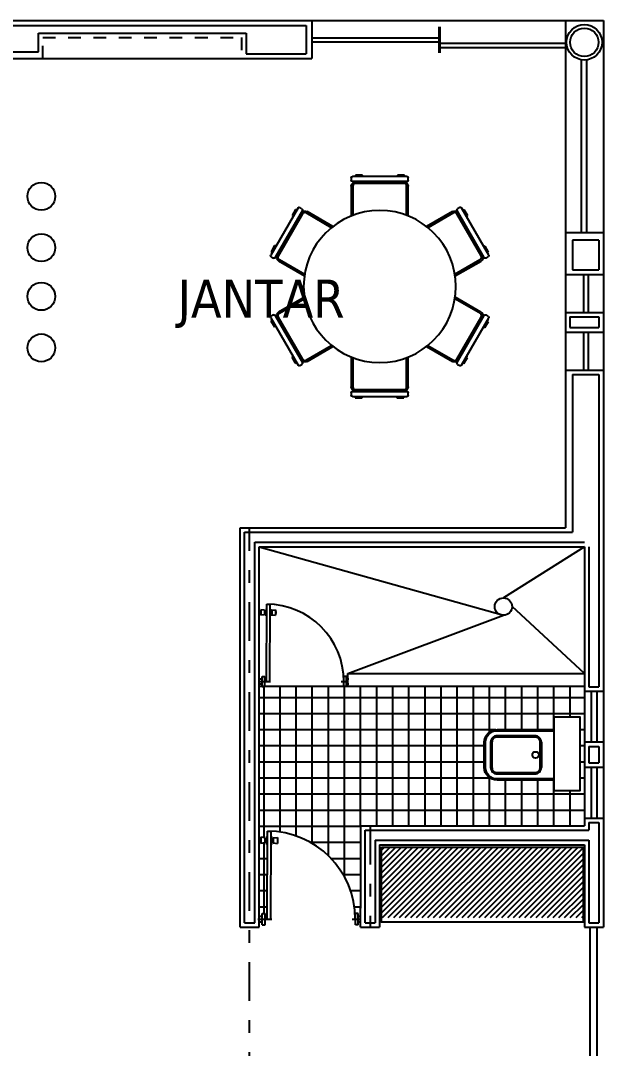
# Model space of a CAD drawing. Extents: x 152 to 700, y -120 to 84.
# Drawn here: x 211.44 to 216.04, y 27.2 to 35.31 of the extents above; entities that cross this region are included whole.
import ezdxf

# ---------------------------------------------------------------- set-up
doc = ezdxf.new("R2010")
doc.units = 0
doc.header["$LTSCALE"] = 0.03
doc.linetypes.add('DASHDOT', pattern=[25.4, 12.7, -6.35, 0, -6.35])
doc.linetypes.add('DASHED', pattern=[19.05, 12.7, -6.35])
doc.layers.get('0').update_dxf_attribs({"linetype": 'CONTINUOUS'})
for name, color, linetype in [('CALIDAD', 30, 'CONTINUOUS'), ('EJES', 8, 'DASHDOT'), ('HERRERIA', 8, 'CONTINUOUS'), ('MUEBLES', 8, 'CONTINUOUS'), ('PISO2', 144, 'CONTINUOUS'), ('PROYECCIONES', 9, 'DASHED'), ('TEXTOS', 7, 'CONTINUOUS'), ('VENTANAS', 4, 'CONTINUOUS')]:
    doc.layers.add(name, color=color, linetype=linetype)
doc.styles.add('COTAS', font='tahoma.ttf', dxfattribs={"height": 0.1})

# ---------------------------------------------------------------- blocks, each defined once
blk = doc.blocks.new('A$C7F5F34B9')
at = {"layer": 'MUEBLES'}
for p, q in [((0.0814, 0.8113), (0.1114, 0.8113)), ((0.0814, 0.0489), (0.0814, 0.8113)), ((0.1114, 0.8113), (0.1114, 0.0489)), ((0.0225, 0.7406), (0.0225, 0.7187)), ((0.0246, 0.7406), (0.0225, 0.7406)), ((0.0246, 0.7187), (0.0225, 0.7187)), ((0.0246, 0.7565), (0.0246, 0.7028)), ((0.0598, 0.7516), (0.0246, 0.7565)), ((0.0598, 0.7516), (0.0598, 0.7077)), ((0.0702, 0.738), (0.0598, 0.738)), ((0.0702, 0.7213), (0.0598, 0.7213)), ((0.0702, 0.72), (0.0702, 0.7393)), ((0.0803, 0.7639), (0.0744, 0.7639)), ((0.0744, 0.7639), (0.0744, 0.6954)), ((0.0803, 0.7639), (0.0803, 0.6954)), ((0.1125, 0.7639), (0.1125, 0.6954)), ((0.1125, 0.7639), (0.1183, 0.7639)), ((0.1183, 0.7639), (0.1183, 0.6954)), ((0.1226, 0.72), (0.1226, 0.7393)), ((0.1226, 0.738), (0.133, 0.738)), ((0.1226, 0.7213), (0.133, 0.7213)), ((0.133, 0.7516), (0.1682, 0.7565)), ((0.133, 0.7516), (0.133, 0.7077)), ((0.1682, 0.7565), (0.1682, 0.7028)), ((0.1682, 0.7406), (0.1703, 0.7406)), ((0.1682, 0.7187), (0.1703, 0.7187)), ((0.1703, 0.7406), (0.1703, 0.7187)), ((0.0598, 0.7077), (0.0246, 0.7028)), ((0.0803, 0.6954), (0.0744, 0.6954)), ((0.1125, 0.6954), (0.1183, 0.6954)), ((0.133, 0.7077), (0.1682, 0.7028)), ((0.039, 0.0978), (0.0635, 0.0978)), ((0.039, 0), (0.039, 0.0978)), ((0.0635, 0), (0.0635, 0.0978)), ((0.8701, 0.0978), (0.8457, 0.0978)), ((0.8457, 0), (0.8457, 0.0978)), ((0.8701, 0), (0.8701, 0.0978)), ((0, 0.0489), (0.1221, 0.0489)), ((0.0146, 0.0733), (0.039, 0.0733)), ((0.0146, 0.0244), (0.039, 0.0244)), ((0.8181, 0.0489), (0.8866, 0.0489)), ((0.8946, 0.0733), (0.8701, 0.0733)), ((0.8946, 0.0244), (0.8701, 0.0244)), ((0.039, 0), (0.0635, 0)), ((0.8701, 0), (0.8457, 0))]:
    blk.add_line(p, q, dxfattribs=at)
for centre, radius, start, end in [((0.0814, 0.0489), 0.7624, 0, 90), ((0.0706, 0.7432), 0.00393, 264.85268, 9.81939), ((0.0706, 0.7161), 0.00393, 350.18061, 95.14732), ((0.1222, 0.7432), 0.00393, 170.18061, 275.14732), ((0.1222, 0.7161), 0.00393, 84.85268, 189.81939)]:
    blk.add_arc(centre, radius, start, end, dxfattribs=at)
blk = doc.blocks.new('A$C26A52BA2')
at = {"layer": 'MUEBLES', "color": 8}
blk.add_lwpolyline([(0.2, 0), (0, 0), (0, 0.5844), (0.2, 0.5844)], close=True, dxfattribs=at)
for points in [[(0.2, 0.5008, -0.008853), (0.2018, 0.5008), (0.6518, 0.5008, -0.414214), (0.7518, 0.4008), (0.7518, 0.2008, -0.414214), (0.6518, 0.1008), (0.2018, 0.1008, -0.008853), (0.2, 0.1009)], [(0.2, 0.4908, -0.011068), (0.2018, 0.4908), (0.6518, 0.4908, -0.414214), (0.7418, 0.4008), (0.7418, 0.2008, -0.414214), (0.6518, 0.1108), (0.2018, 0.1108, -0.011068), (0.2, 0.1109)], [(0.3018, 0.2008), (0.3018, 0.4008), (0.3018, 0.2008, 0.414214), (0.3518, 0.1508), (0.6518, 0.1508, 0.414214), (0.7018, 0.2008), (0.7018, 0.4008, 0.414214), (0.6518, 0.4508), (0.3518, 0.4508, 0.414214), (0.3018, 0.4008)]]:
    blk.add_lwpolyline(points, format="xyb", dxfattribs=at)
blk.add_lwpolyline([(0.3118, 0.4008), (0.3118, 0.2008, 0.414214), (0.3518, 0.1608), (0.6518, 0.1608, 0.414214), (0.6918, 0.2008), (0.6918, 0.4008, 0.414214), (0.6518, 0.4408), (0.3518, 0.4408, 0.414214)], format="xyb", close=True, dxfattribs=at)
blk.add_circle((0.3479, 0.3008), 0.025, dxfattribs=at)
blk = doc.blocks.new('A$C183069EC')
at = {"layer": 'MUEBLES'}
for p, q in [((0.6351, 1.7169), (0.6351, 1.7369)), ((0.6451, 1.7469), (1.0751, 1.7469)), ((0.6451, 1.7069), (1.0751, 1.7069)), ((0.6656, 1.7579), (0.7212, 1.7579)), ((0.6656, 1.7469), (0.6656, 1.7579)), ((0.7212, 1.7579), (0.7212, 1.7465)), ((0.995, 1.7579), (1.0506, 1.7579)), ((0.995, 1.7469), (0.995, 1.7579)), ((1.0506, 1.7579), (1.0506, 1.7465)), ((1.0851, 1.7369), (1.0851, 1.7169)), ((0.6351, 1.4352), (0.6351, 1.6709)), ((0.6651, 1.7009), (1.0548, 1.7009)), ((1.0848, 1.6709), (1.0848, 1.4353)), ((0.001, 1.1267), (0.216, 1.4991)), ((0.0356, 1.1067), (0.2506, 1.4791)), ((0.1663, 1.4352), (0.1942, 1.4834)), ((0.1942, 1.4834), (0.204, 1.4777)), ((0.2297, 1.5028), (0.247, 1.4928)), ((0.2866, 1.4695), (0.4907, 1.3517)), ((1.2293, 1.3519), (1.4335, 1.4698)), ((1.4696, 1.4791), (1.6846, 1.1067)), ((1.4733, 1.4928), (1.4906, 1.5028)), ((1.5043, 1.4991), (1.7193, 1.1267)), ((1.5145, 1.4814), (1.524, 1.4869)), ((1.524, 1.4869), (1.5519, 1.4388)), ((0.0508, 1.1211), (0.2456, 1.4585)), ((0.1759, 1.4297), (0.1663, 1.4352)), ((1.4745, 1.4588), (1.6693, 1.1214)), ((1.5519, 1.4388), (1.542, 1.4331)), ((0.0016, 1.1499), (0.0294, 1.1981)), ((0.0112, 1.1444), (0.0016, 1.1499)), ((0.0294, 1.1981), (0.0393, 1.1924)), ((1.6792, 1.1961), (1.6887, 1.2017)), ((1.6887, 1.2017), (1.7166, 1.1535)), ((1.7166, 1.1535), (1.7067, 1.1478)), ((0.022, 1.1031), (0.0047, 1.1131)), ((0.2659, 0.9622), (0.0618, 1.0801)), ((1.6583, 1.0804), (1.4543, 0.9626)), ((1.7156, 1.1131), (1.6983, 1.1031)), ((0.0619, 0.6775), (0.266, 0.7954)), ((1.4543, 0.7957), (1.6585, 0.6778)), ((0.0047, 0.6449), (0.022, 0.6549)), ((0.2506, 0.2788), (0.0356, 0.6512)), ((1.6846, 0.6512), (1.4696, 0.2788)), ((1.6983, 0.6549), (1.7156, 0.6449)), ((0.216, 0.2588), (0.001, 0.6312)), ((0.0037, 0.6044), (0.0136, 0.6101)), ((0.0315, 0.5563), (0.0037, 0.6044)), ((0.2458, 0.2991), (0.0509, 0.6366)), ((1.6695, 0.6369), (1.4746, 0.2994)), ((1.7193, 0.6312), (1.5043, 0.2588)), ((1.7186, 0.608), (1.6908, 0.5598)), ((1.709, 0.6135), (1.7186, 0.608)), ((0.0411, 0.5618), (0.0315, 0.5563)), ((1.6908, 0.5598), (1.6809, 0.5655)), ((0.4909, 0.406), (0.2868, 0.2881)), ((1.4337, 0.2884), (1.2296, 0.4062)), ((0.1684, 0.3191), (0.1783, 0.3248)), ((1.5443, 0.3282), (1.5539, 0.3227)), ((0.1962, 0.271), (0.1684, 0.3191)), ((0.2058, 0.2765), (0.1962, 0.271)), ((0.247, 0.2652), (0.2297, 0.2552)), ((0.6355, 0.087), (0.6355, 0.3226)), ((1.0851, 0.3227), (1.0851, 0.087)), ((1.4906, 0.2552), (1.4733, 0.2652)), ((1.5261, 0.2745), (1.5162, 0.2802)), ((1.5539, 0.3227), (1.5261, 0.2745)), ((0.6351, 0.0211), (0.6351, 0.0411)), ((1.0751, 0.0511), (0.6451, 0.0511)), ((1.0751, 0.0111), (0.6451, 0.0111)), ((1.0551, 0.057), (0.6655, 0.057)), ((0.6697, 0), (0.6697, 0.0114)), ((0.7253, 0), (0.6697, 0)), ((0.7253, 0.0111), (0.7253, 0)), ((0.9991, 0), (0.9991, 0.0114)), ((1.0547, 0), (0.9991, 0)), ((1.0547, 0.0111), (1.0547, 0)), ((1.0851, 0.0411), (1.0851, 0.0211))]:
    blk.add_line(p, q, dxfattribs=at)
for points in [[(0.6484, 1.4404), (0.6484, 1.6724, -0.414214), (0.6684, 1.6924), (1.052, 1.6924, -0.414214), (1.072, 1.6724), (1.072, 1.4403)], [(0.2681, 0.9763), (0.0672, 1.0923, -0.414214), (0.0598, 1.1197), (0.2516, 1.4518, -0.414214), (0.2789, 1.4591), (0.4799, 1.3431)], [(1.2405, 1.343), (1.4414, 1.459, -0.414214), (1.4687, 1.4517), (1.6605, 1.1195, -0.414214), (1.6532, 1.0922), (1.4522, 0.9762)], [(0.4798, 0.4149), (0.2788, 0.2989, -0.414214), (0.2515, 0.3062), (0.0598, 0.6384, -0.414214), (0.0671, 0.6657), (0.2681, 0.7817)], [(1.4522, 0.7816), (1.6531, 0.6656, -0.414214), (1.6604, 0.6383), (1.4687, 0.3061, -0.414214), (1.4413, 0.2988), (1.2404, 0.4148)], [(1.0718, 0.3175), (1.0718, 0.0855, -0.414214), (1.0518, 0.0655), (0.6683, 0.0655, -0.414214), (0.6483, 0.0855), (0.6483, 0.3176)]]:
    blk.add_lwpolyline(points, format="xyb", dxfattribs=at)
blk.add_circle((0.8601, 0.879), 0.6, dxfattribs=at)
for centre, radius, start, end in [((0.6451, 1.7369), 0.01, 90, 180), ((0.6451, 1.7169), 0.01, 180, 270), ((1.0751, 1.7369), 0.01, 0, 90), ((1.0751, 1.7169), 0.01, 270, 0), ((0.6651, 1.6709), 0.03, 90, 180), ((1.0548, 1.6709), 0.03, 0, 90), ((0.2247, 1.4941), 0.01, 60, 150), ((0.2716, 1.4435), 0.03, 60, 150), ((0.242, 1.4841), 0.01, 330, 60), ((1.4485, 1.4438), 0.03, 30, 120), ((1.4783, 1.4841), 0.01, 120, 210), ((1.4956, 1.4941), 0.01, 30, 120), ((0.0097, 1.1217), 0.01, 150, 240), ((0.027, 1.1117), 0.01, 240, 330), ((0.0768, 1.1061), 0.03, 150, 240), ((1.6433, 1.1064), 0.03, 300, 30), ((1.6933, 1.1117), 0.01, 210, 300), ((1.7106, 1.1217), 0.01, 300, 30), ((0.027, 0.6462), 0.01, 30, 120), ((0.0769, 0.6516), 0.03, 120, 210), ((1.6435, 0.6519), 0.03, 330, 60), ((1.6933, 0.6462), 0.01, 60, 150), ((0.0097, 0.6362), 0.01, 120, 210), ((1.7106, 0.6362), 0.01, 330, 60), ((0.2247, 0.2638), 0.01, 210, 300), ((0.2718, 0.3141), 0.03, 210, 300), ((0.242, 0.2738), 0.01, 300, 30), ((1.4487, 0.3144), 0.03, 240, 330), ((1.4783, 0.2738), 0.01, 150, 240), ((1.4956, 0.2638), 0.01, 240, 330), ((0.6655, 0.087), 0.03, 180, 270), ((1.0551, 0.087), 0.03, 270, 0), ((0.6451, 0.0411), 0.01, 90, 180), ((0.6451, 0.0211), 0.01, 180, 270), ((1.0751, 0.0411), 0.01, 0, 90), ((1.0751, 0.0211), 0.01, 270, 360)]:
    blk.add_arc(centre, radius, start, end, dxfattribs=at)
blk = doc.blocks.new('A$C59BA7685')
at = {"layer": 'MUEBLES', "linetype": 'Continuous', "xscale": -1}
blk.add_blockref('A$C183069EC', (1.7203, 0), dxfattribs=at)

msp = doc.modelspace()

# ---------------------------------------------------------------- hatches: boundary and pattern name
at = {"layer": 'MUEBLES', "ltscale": 0.03}
h = msp.add_hatch(dxfattribs=at)
h.set_pattern_fill('ANSI31', color=256, scale=0.01, style=0)
h.set_pattern_definition([(45, (60.591424, 99.173604), (-0.0224506403, 0.0224506403), [])])
h.paths.add_polyline_path([(214.2868, 28.7898), (214.2868, 28.2346), (215.8772, 28.2346), (215.8772, 28.7898)])
at = {"layer": 'PISO2', "ltscale": 0.03}
h = msp.add_hatch(dxfattribs=at)
h.set_pattern_fill('NET,_O', color=256, scale=0.04, angle=180)
h.set_pattern_definition([(180, (0, 0), (-2e-17, -0.127), []), (270, (0, 0), (0.127, -2e-17), [])])
h.paths.add_polyline_path([(215.8863, 28.9596), (215.8863, 30.0596), (214.0098, 30.0596), (214.0098, 30.0572), (213.9903, 30.0573), (213.9903, 30.0596), (213.3656, 30.0596), (213.3656, 30.0588), (213.346, 30.0588), (213.346, 30.0596), (213.3216, 30.0596), (213.3216, 28.2457), (213.3464, 28.2457), (213.3464, 28.2679), (213.3687, 28.2679), (213.3686, 28.2346), (213.3849, 28.2346), (213.3863, 28.8124), (213.38, 28.8124), (213.38, 28.8318, 0.390527), (213.3762, 28.8348), (213.3762, 28.836), (213.3667, 28.836), (213.3667, 28.8236), (213.3346, 28.8192), (213.3346, 28.8337), (213.3327, 28.8337), (213.3328, 28.8536), (213.3347, 28.8536), (213.3347, 28.8682), (213.3668, 28.8636), (213.3667, 28.8512), (213.3762, 28.8512), (213.3762, 28.8524, 0.390527), (213.3801, 28.8553), (213.3801, 28.8748), (213.3865, 28.8747), (213.3866, 28.918), (213.4139, 28.9179), (213.4139, 28.9174, -0.384213), (214.0783, 28.2661), (214.1037, 28.2661), (214.1036, 28.2438), (214.1216, 28.2438), (214.1216, 28.3096), (214.1216, 28.9596)])
h.paths.add_polyline_path([(215.0972, 29.6185, -0.414214), (215.1972, 29.7185), (215.6489, 29.7185), (215.6489, 29.8193), (215.8489, 29.8193), (215.8489, 29.2349), (215.6489, 29.2349), (215.6489, 29.3185), (215.1972, 29.3185, -0.414214), (215.0972, 29.4185)], flags=16)
h.paths.add_polyline_path([(215.1472, 29.6185, -0.414214), (215.1972, 29.6685), (215.4972, 29.6685, -0.414214), (215.5472, 29.6185), (215.5472, 29.4185, -0.414214), (215.4972, 29.3685), (215.1972, 29.3685, -0.414214), (215.1472, 29.4185)], flags=0)
h.paths.add_polyline_path([(215.1572, 29.6185, -0.414214), (215.1972, 29.6585), (215.4972, 29.6585, -0.414214), (215.5372, 29.6185), (215.5372, 29.4185, -0.414214), (215.4972, 29.3785), (215.1972, 29.3785, -0.414214), (215.1572, 29.4185)], flags=0)
h.paths.add_polyline_path([(215.526, 29.5185, -1), (215.476, 29.5185, -1)], flags=0)

# ---------------------------------------------------------------- linework, layer by layer
at = {"ltscale": 0.03}
for p, q in [((206.8863, 35.3096), (213.8863, 35.3096)), ((213.7363, 35.3096), (213.7363, 35.0096)), ((213.8863, 35.3096), (216.0363, 35.3096)), ((215.7363, 35.3096), (215.7363, 31.3096)), ((216.0363, 35.3096), (216.0363, 28.1596)), ((211.0363, 35.0096), (213.7363, 35.0096)), ((216.0363, 33.6353), (215.7385, 33.6353)), ((215.7363, 33.3074), (216.0363, 33.3074)), ((215.7363, 33.0074), (216.0363, 33.0074)), ((215.7363, 32.8532), (216.0363, 32.8532)), ((215.7363, 32.5532), (216.0363, 32.5532)), ((213.1716, 28.1596), (213.1716, 31.3096)), ((213.1716, 31.3096), (215.7363, 31.3096)), ((213.3216, 28.1596), (213.3216, 31.1596)), ((213.3216, 31.1596), (215.8863, 31.1596)), ((215.8863, 31.1596), (215.8863, 28.9596)), ((214.0216, 30.0596), (214.0216, 30.1596)), ((214.0216, 30.1596), (215.8863, 30.1596)), ((213.3216, 30.0596), (215.8863, 30.0596)), ((215.8863, 30.0201), (216.0363, 30.0201)), ((215.8863, 29.6201), (216.0363, 29.6201)), ((215.8863, 29.4201), (216.0363, 29.4201)), ((214.1216, 28.9596), (214.1216, 28.3096)), ((214.1216, 28.9596), (215.8863, 28.9596)), ((215.8863, 29.0201), (216.0363, 29.0201)), ((214.2716, 28.8096), (214.2716, 28.1596)), ((214.2716, 28.8096), (215.8863, 28.8096)), ((215.8863, 28.8096), (215.8863, 28.1596)), ((214.1216, 28.1596), (214.1216, 28.3096)), ((213.1716, 28.1596), (213.3216, 28.1596)), ((214.1216, 28.1596), (214.2716, 28.1596)), ((215.8863, 28.1596), (216.0363, 28.1596))]:
    msp.add_line(p, q, dxfattribs=at)
msp.add_circle((215.8855, 35.1382), 0.1399, dxfattribs=at)
at = {"layer": 'CALIDAD', "ltscale": 0.03}
for p, q in [((209.6948, 35.2706), (213.6935, 35.2706)), ((213.6935, 35.2706), (213.6935, 35.0467)), ((211.5809, 35.0636), (211.5809, 35.2107)), ((211.5809, 35.2107), (213.2186, 35.2107)), ((213.2186, 35.2107), (213.2186, 35.0467)), ((211.0013, 35.0636), (211.5809, 35.0636)), ((213.2186, 35.0467), (213.6935, 35.0467)), ((215.7917, 33.5764), (215.7917, 33.3424)), ((216.0013, 33.5764), (215.7917, 33.5764)), ((216.0013, 33.5764), (216.0013, 33.3424)), ((215.7917, 33.3424), (216.0013, 33.3424)), ((215.7717, 32.9724), (215.7717, 32.8882)), ((215.7717, 32.9724), (216.0013, 32.9724)), ((216.0013, 32.9724), (216.0013, 32.8882)), ((215.7717, 32.8882), (216.0013, 32.8882)), ((215.7917, 32.5182), (216.0013, 32.5182)), ((215.7917, 32.5182), (215.7917, 31.2746)), ((216.0013, 32.5182), (216.0013, 30.0551)), ((213.2066, 28.1946), (213.2066, 31.2746)), ((213.2066, 31.2746), (215.7917, 31.2746)), ((213.2866, 28.1946), (213.2866, 31.1946)), ((213.2866, 31.1946), (215.8863, 31.1946)), ((215.9213, 31.1596), (215.9213, 30.0551)), ((215.9213, 30.0551), (216.0013, 30.0551)), ((215.9213, 29.5851), (216.0013, 29.5851)), ((215.9213, 29.5851), (215.9213, 29.4551)), ((216.0013, 29.5851), (216.0013, 29.4551)), ((215.9213, 29.4551), (216.0013, 29.4551)), ((215.9213, 28.9851), (216.0013, 28.9851)), ((215.9213, 28.9851), (215.9213, 28.9246)), ((216.0013, 28.9851), (216.0013, 28.1946)), ((214.1566, 28.1946), (214.1566, 28.9246)), ((214.1566, 28.9246), (215.9213, 28.9246)), ((214.2366, 28.8446), (214.2366, 28.1946)), ((214.2366, 28.8446), (215.9213, 28.8446)), ((215.9213, 28.8446), (215.9213, 28.1946)), ((213.2066, 28.1946), (213.2866, 28.1946)), ((214.1566, 28.1946), (214.2366, 28.1946)), ((215.9213, 28.1946), (216.0013, 28.1946))]:
    msp.add_line(p, q, dxfattribs=at)
msp.add_circle((215.8855, 35.1382), 0.1122, dxfattribs=at)
at = {"layer": 'EJES', "ltscale": 0.8}
for p, q in [((213.2466, 26.1596), (213.2466, 31.3096)), ((214.1966, 28.9596), (214.1966, 28.1596))]:
    msp.add_line(p, q, dxfattribs=at)
at = {"layer": 'MUEBLES', "ltscale": 0.03}
for p, q in [((214.7416, 35.0541), (214.7416, 35.2589)), ((214.7501, 35.0541), (214.7501, 35.2589)), ((213.3216, 31.1596), (215.248, 30.6194)), ((215.8863, 31.1596), (215.248, 30.7559)), ((215.8863, 30.1596), (215.3163, 30.6876)), ((214.0216, 30.1596), (215.248, 30.6194))]:
    msp.add_line(p, q, dxfattribs=at)
msp.add_lwpolyline([(214.2868, 28.7898), (215.8772, 28.7898), (215.8772, 28.1982), (214.2868, 28.1982)], close=True, dxfattribs=at)
for centre, radius in [((211.6045, 33.9235), 0.1095), ((211.6045, 33.518), 0.1095), ((211.6045, 33.1338), 0.1095), ((211.6045, 32.7283), 0.1095), ((215.248, 30.6876), 0.0683)]:
    msp.add_circle(centre, radius, dxfattribs=at)
at = {"layer": 'PROYECCIONES', "ltscale": 0.2}
for p, q in [((211.6159, 35.0096), (211.6159, 35.1757)), ((211.6159, 35.1757), (213.1836, 35.1757)), ((213.1836, 35.1757), (213.1836, 35.0096))]:
    msp.add_line(p, q, dxfattribs=at)
at = {"layer": 'VENTANAS', "ltscale": 0.03}
for p, q in [((213.7363, 35.1736), (214.7501, 35.1736)), ((213.7363, 35.1419), (214.7501, 35.1419)), ((214.7416, 35.1301), (215.7363, 35.1301)), ((214.7416, 35.0984), (215.7363, 35.0984)), ((215.8599, 35.0006), (215.8599, 33.6353)), ((215.9025, 34.9993), (215.9025, 33.6353)), ((215.8779, 33.3074), (215.8779, 33.0074)), ((215.9164, 33.3074), (215.9164, 33.0074)), ((215.8779, 32.8532), (215.8779, 32.5532)), ((215.9164, 32.8532), (215.9164, 32.5532)), ((215.9399, 30.0201), (215.9399, 29.6201)), ((215.9834, 30.0201), (215.9834, 29.6201)), ((215.9399, 29.4201), (215.9399, 29.0201)), ((215.9834, 29.4201), (215.9834, 29.0201)), ((215.9299, 28.1596), (215.9299, 27.0596)), ((215.9831, 28.1596), (215.9831, 27.0596))]:
    msp.add_line(p, q, dxfattribs=at)

# ---------------------------------------------------------------- block references
at = {"ltscale": 0.03}
msp.add_blockref('A$C59BA7685', (213.4125, 32.3331), dxfattribs=at)
at = {"ltscale": 0.03, "rotation": 180}
msp.add_blockref('A$C26A52BA2', (215.8489, 29.8193), dxfattribs=at)
at = {"layer": 'HERRERIA', "rotation": 359.8605939138454}
for p, xscale, yscale, zscale in [((213.3149, 30.0589), 0.7986127657492508, 0.7986127657492508, 0.7986127657492508), ((213.3106, 28.1789), 0.9111428225824825, 0.9111428225824825, 0.9111428225824825)]:
    msp.add_blockref('A$C7F5F34B9', p, dxfattribs=dict(at, xscale=xscale, yscale=yscale, zscale=zscale))

# ---------------------------------------------------------------- texts
at = {"layer": 'TEXTOS', "ltscale": 0.03, "style": 'COTAS'}
msp.add_text('JANTAR', height=0.3, dxfattribs=at).set_placement((212.6795, 32.9669))

doc.saveas('drawing.dxf')
